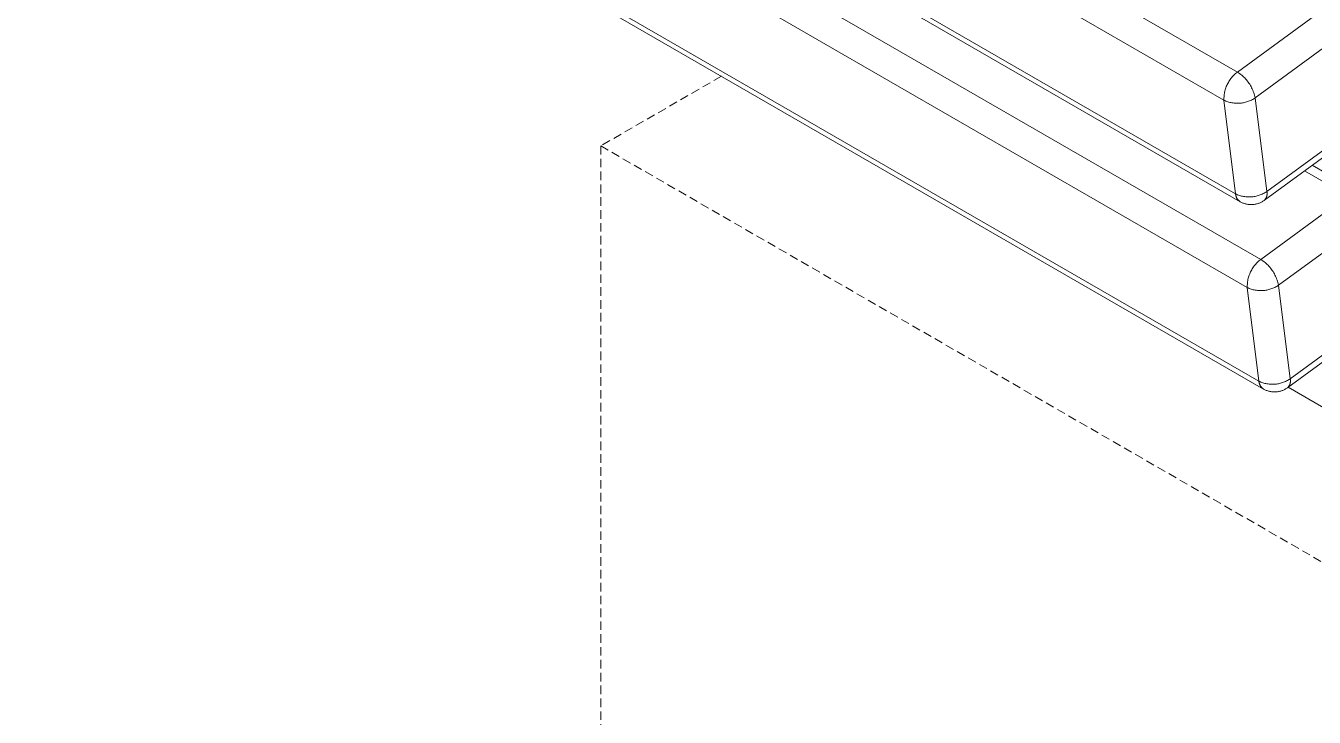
# Model space of a CAD drawing. Header units: millimetres. Extents: x -30 to 4992, y -440 to 3111.
# Drawn here: x 877.1 to 1067.9, y -283.7 to -181.1 of the extents above; entities that cross this region are included whole.
import ezdxf

# ---------------------------------------------------------------- set-up
doc = ezdxf.new("R2010")
doc.units = ezdxf.units.MM
doc.linetypes.add('HIDDEN', pattern=[1.905, 1.27, -0.635])
doc.layers.add('ZANO_R', color=7, linetype='Continuous', lineweight=0)
doc.layers.add('ZANO_R_przerywana', color=7, linetype='HIDDEN', lineweight=0)

msp = doc.modelspace()

# ---------------------------------------------------------------- linework, layer by layer
at = {"layer": 'ZANO_R'}
for p, q in [((225.18, 291.96), (1056.53, -188.02)), ((1054.54, -192.18), (223.19, 287.8)), ((224.92, 273.91), (1056.27, -206.07)), ((1056.93, -207.23), (225.58, 272.75)), ((228.64, 264.19), (1059.99, -215.79)), ((1058, -219.95), (226.65, 260.03)), ((228.38, 246.14), (1059.73, -233.84)), ((1060.39, -235), (229.04, 244.98)), ((1056.53, -188.02), (1069.42, -178.58)), ((1072.05, -182.4), (1059.16, -191.84)), ((1055.56, -188.98), (1055.67, -188.85)), ((1055.67, -188.85), (1055.78, -188.72)), ((1055.78, -188.72), (1055.9, -188.59)), ((1055.9, -188.59), (1056.01, -188.47)), ((1056.01, -188.47), (1056.14, -188.35)), ((1056.14, -188.35), (1056.26, -188.24)), ((1056.26, -188.24), (1056.4, -188.13)), ((1056.4, -188.13), (1056.53, -188.02)), ((1056.7, -188.13), (1056.53, -188.02)), ((1056.86, -188.24), (1056.7, -188.13)), ((1057.02, -188.36), (1056.86, -188.24)), ((1057.17, -188.49), (1057.02, -188.36)), ((1057.32, -188.62), (1057.17, -188.49)), ((1057.47, -188.75), (1057.32, -188.62)), ((1057.61, -188.89), (1057.47, -188.75)), ((1057.75, -189.04), (1057.61, -188.89)), ((1054.64, -190.99), (1054.68, -190.83)), ((1054.68, -190.83), (1054.73, -190.66)), ((1054.73, -190.66), (1054.78, -190.5)), ((1054.78, -190.5), (1054.83, -190.33)), ((1054.83, -190.33), (1054.89, -190.17)), ((1054.89, -190.17), (1054.96, -190.02)), ((1054.96, -190.02), (1055.03, -189.86)), ((1055.03, -189.86), (1055.11, -189.71)), ((1055.11, -189.71), (1055.19, -189.56)), ((1055.19, -189.56), (1055.27, -189.41)), ((1055.27, -189.41), (1055.37, -189.26)), ((1055.37, -189.26), (1055.46, -189.12)), ((1055.46, -189.12), (1055.56, -188.98)), ((1057.88, -189.19), (1057.75, -189.04)), ((1058, -189.34), (1057.88, -189.19)), ((1058.12, -189.5), (1058, -189.34)), ((1058.24, -189.66), (1058.12, -189.5)), ((1058.35, -189.82), (1058.24, -189.66)), ((1058.45, -189.99), (1058.35, -189.82)), ((1058.55, -190.17), (1058.45, -189.99)), ((1058.64, -190.34), (1058.55, -190.17)), ((1058.73, -190.52), (1058.64, -190.34)), ((1058.81, -190.7), (1058.73, -190.52)), ((1058.89, -190.89), (1058.81, -190.7)), ((1054.54, -191.84), (1054.55, -191.67)), ((1054.54, -192.01), (1054.54, -191.84)), ((1054.54, -192.18), (1054.54, -192.01)), ((1054.54, -192.18), (1054.68, -192.25)), ((1056.27, -206.07), (1054.54, -192.18)), ((1054.55, -191.67), (1054.56, -191.5)), ((1054.56, -191.5), (1054.59, -191.33)), ((1054.59, -191.33), (1054.61, -191.16)), ((1054.61, -191.16), (1054.64, -190.99)), ((1054.68, -192.25), (1054.82, -192.31)), ((1054.82, -192.31), (1054.97, -192.37)), ((1054.97, -192.37), (1055.12, -192.42)), ((1055.12, -192.42), (1055.27, -192.47)), ((1055.27, -192.47), (1055.42, -192.51)), ((1055.42, -192.51), (1055.57, -192.54)), ((1055.57, -192.54), (1055.73, -192.57)), ((1055.73, -192.57), (1055.88, -192.6)), ((1055.88, -192.6), (1056.04, -192.62)), ((1056.04, -192.62), (1056.19, -192.63)), ((1056.19, -192.63), (1056.35, -192.64)), ((1056.35, -192.64), (1056.5, -192.65)), ((1056.5, -192.65), (1056.66, -192.65)), ((1056.66, -192.65), (1056.82, -192.64)), ((1056.82, -192.64), (1056.97, -192.63)), ((1056.97, -192.63), (1057.13, -192.61)), ((1057.13, -192.61), (1057.29, -192.59)), ((1057.29, -192.59), (1057.44, -192.56)), ((1057.44, -192.56), (1057.59, -192.53)), ((1057.59, -192.53), (1057.74, -192.49)), ((1057.74, -192.49), (1057.9, -192.45)), ((1057.9, -192.45), (1058.04, -192.4)), ((1058.04, -192.4), (1058.19, -192.35)), ((1058.19, -192.35), (1058.34, -192.29)), ((1058.34, -192.29), (1058.48, -192.23)), ((1058.48, -192.23), (1058.62, -192.16)), ((1058.62, -192.16), (1058.76, -192.09)), ((1058.76, -192.09), (1058.9, -192.01)), ((1058.95, -191.07), (1058.89, -190.89)), ((1058.9, -192.01), (1059.03, -191.93)), ((1059.02, -191.26), (1058.95, -191.07)), ((1059.07, -191.45), (1059.02, -191.26)), ((1059.03, -191.93), (1059.16, -191.84)), ((1059.12, -191.65), (1059.07, -191.45)), ((1059.16, -191.84), (1059.12, -191.65)), ((1059.16, -191.84), (1060.89, -205.72)), ((1060.89, -205.72), (1073.78, -196.29)), ((1073.39, -197.6), (1060.53, -207.01)), ((1067.62, -201.82), (1074.82, -205.98)), ((1072.88, -206.35), (1066.48, -202.66)), ((1056.27, -206.07), (1056.41, -206.13)), ((1056.27, -206.12), (1056.27, -206.07)), ((1056.28, -206.17), (1056.27, -206.12)), ((1060.07, -206.17), (1060.21, -206.11)), ((1060.21, -206.11), (1060.35, -206.04)), ((1060.35, -206.04), (1060.49, -205.97)), ((1060.49, -205.97), (1060.63, -205.89)), ((1060.63, -205.89), (1060.76, -205.81)), ((1060.76, -205.81), (1060.89, -205.72)), ((1060.9, -205.77), (1060.89, -205.72)), ((1060.91, -205.81), (1060.9, -205.77)), ((1060.92, -205.86), (1060.91, -205.81)), ((1060.92, -205.91), (1060.92, -205.86)), ((1060.93, -205.95), (1060.92, -205.91)), ((1060.93, -206), (1060.93, -205.95)), ((1060.93, -206.05), (1060.93, -206)), ((1060.93, -206.09), (1060.93, -206.05)), ((1060.93, -206.14), (1060.93, -206.09)), ((1056.28, -206.22), (1056.28, -206.17)), ((1056.29, -206.27), (1056.28, -206.22)), ((1056.3, -206.32), (1056.29, -206.27)), ((1056.31, -206.37), (1056.3, -206.32)), ((1056.33, -206.42), (1056.31, -206.37)), ((1056.34, -206.47), (1056.33, -206.42)), ((1056.36, -206.52), (1056.34, -206.47)), ((1056.38, -206.57), (1056.36, -206.52)), ((1056.4, -206.62), (1056.38, -206.57)), ((1056.42, -206.66), (1056.4, -206.62)), ((1056.41, -206.13), (1056.55, -206.2)), ((1056.45, -206.71), (1056.42, -206.66)), ((1056.47, -206.75), (1056.45, -206.71)), ((1056.5, -206.8), (1056.47, -206.75)), ((1056.53, -206.84), (1056.5, -206.8)), ((1056.56, -206.88), (1056.53, -206.84)), ((1056.55, -206.2), (1056.7, -206.25)), ((1056.59, -206.92), (1056.56, -206.88)), ((1056.62, -206.96), (1056.59, -206.92)), ((1056.66, -207), (1056.62, -206.96)), ((1056.69, -207.04), (1056.66, -207)), ((1056.73, -207.07), (1056.69, -207.04)), ((1056.7, -206.25), (1056.85, -206.3)), ((1056.77, -207.11), (1056.73, -207.07)), ((1056.81, -207.14), (1056.77, -207.11)), ((1056.85, -207.17), (1056.81, -207.14)), ((1056.85, -206.3), (1057, -206.35)), ((1056.89, -207.2), (1056.85, -207.17)), ((1056.93, -207.23), (1056.89, -207.2)), ((1057.03, -207.29), (1056.93, -207.23)), ((1057, -206.35), (1057.15, -206.39)), ((1057.14, -207.34), (1057.03, -207.29)), ((1057.24, -207.39), (1057.14, -207.34)), ((1057.15, -206.39), (1057.3, -206.43)), ((1057.34, -207.43), (1057.24, -207.39)), ((1057.3, -206.43), (1057.45, -206.46)), ((1057.45, -207.47), (1057.34, -207.43)), ((1057.45, -206.46), (1057.61, -206.48)), ((1057.56, -207.51), (1057.45, -207.47)), ((1057.67, -207.54), (1057.56, -207.51)), ((1057.61, -206.48), (1057.76, -206.5)), ((1057.78, -207.57), (1057.67, -207.54)), ((1057.76, -206.5), (1057.92, -206.52)), ((1057.89, -207.6), (1057.78, -207.57)), ((1058, -207.62), (1057.89, -207.6)), ((1057.92, -206.52), (1058.08, -206.53)), ((1058.12, -207.64), (1058, -207.62)), ((1058.08, -206.53), (1058.23, -206.53)), ((1058.23, -207.65), (1058.12, -207.64)), ((1058.23, -206.53), (1058.39, -206.53)), ((1058.34, -207.66), (1058.23, -207.65)), ((1058.46, -207.67), (1058.34, -207.66)), ((1058.39, -206.53), (1058.55, -206.53)), ((1058.57, -207.67), (1058.46, -207.67)), ((1058.55, -206.53), (1058.7, -206.51)), ((1058.69, -207.67), (1058.57, -207.67)), ((1058.8, -207.66), (1058.69, -207.67)), ((1058.7, -206.51), (1058.86, -206.5)), ((1058.92, -207.65), (1058.8, -207.66)), ((1058.86, -206.5), (1059.01, -206.47)), ((1059.03, -207.63), (1058.92, -207.65)), ((1059.01, -206.47), (1059.17, -206.45)), ((1059.14, -207.62), (1059.03, -207.63)), ((1059.26, -207.59), (1059.14, -207.62)), ((1059.17, -206.45), (1059.32, -206.41)), ((1059.37, -207.57), (1059.26, -207.59)), ((1059.32, -206.41), (1059.47, -206.38)), ((1059.48, -207.54), (1059.37, -207.57)), ((1059.47, -206.38), (1059.62, -206.33)), ((1059.59, -207.51), (1059.48, -207.54)), ((1059.69, -207.47), (1059.59, -207.51)), ((1059.62, -206.33), (1059.77, -206.28)), ((1059.8, -207.43), (1059.69, -207.47)), ((1059.77, -206.28), (1059.92, -206.23)), ((1059.91, -207.38), (1059.8, -207.43)), ((1060.01, -207.33), (1059.91, -207.38)), ((1059.92, -206.23), (1060.07, -206.17)), ((1059.99, -215.79), (1072.88, -206.35)), ((1060.11, -207.28), (1060.01, -207.33)), ((1060.21, -207.23), (1060.11, -207.28)), ((1060.31, -207.17), (1060.21, -207.23)), ((1060.41, -207.1), (1060.31, -207.17)), ((1060.5, -207.04), (1060.41, -207.1)), ((1060.5, -207.04), (1060.53, -207.01)), ((1060.53, -207.01), (1060.57, -206.97)), ((1060.57, -206.97), (1060.6, -206.94)), ((1060.6, -206.94), (1060.63, -206.9)), ((1060.63, -206.9), (1060.66, -206.87)), ((1060.66, -206.87), (1060.68, -206.83)), ((1060.68, -206.83), (1060.71, -206.79)), ((1060.71, -206.79), (1060.73, -206.75)), ((1060.73, -206.75), (1060.76, -206.71)), ((1060.76, -206.71), (1060.78, -206.67)), ((1060.78, -206.67), (1060.8, -206.63)), ((1060.8, -206.63), (1060.82, -206.59)), ((1060.82, -206.59), (1060.84, -206.54)), ((1060.84, -206.54), (1060.85, -206.5)), ((1060.85, -206.5), (1060.87, -206.46)), ((1060.87, -206.46), (1060.88, -206.41)), ((1060.88, -206.41), (1060.89, -206.37)), ((1060.89, -206.37), (1060.9, -206.32)), ((1060.9, -206.32), (1060.91, -206.28)), ((1060.91, -206.28), (1060.92, -206.23)), ((1060.92, -206.18), (1060.93, -206.14)), ((1060.92, -206.23), (1060.92, -206.18)), ((1075.51, -210.17), (1062.62, -219.61)), ((1058.49, -217.63), (1058.56, -217.48)), ((1058.56, -217.48), (1058.65, -217.33)), ((1058.65, -217.33), (1058.73, -217.18)), ((1058.73, -217.18), (1058.82, -217.03)), ((1058.82, -217.03), (1058.92, -216.89)), ((1058.92, -216.89), (1059.02, -216.75)), ((1059.02, -216.75), (1059.13, -216.62)), ((1059.13, -216.62), (1059.24, -216.49)), ((1059.24, -216.49), (1059.35, -216.36)), ((1059.35, -216.36), (1059.47, -216.24)), ((1059.47, -216.24), (1059.6, -216.12)), ((1059.6, -216.12), (1059.72, -216)), ((1059.72, -216), (1059.85, -215.89)), ((1059.85, -215.89), (1059.99, -215.79)), ((1060.16, -215.9), (1059.99, -215.79)), ((1060.32, -216.01), (1060.16, -215.9)), ((1060.48, -216.13), (1060.32, -216.01)), ((1060.63, -216.26), (1060.48, -216.13)), ((1060.78, -216.39), (1060.63, -216.26)), ((1060.93, -216.52), (1060.78, -216.39)), ((1061.07, -216.66), (1060.93, -216.52)), ((1061.2, -216.81), (1061.07, -216.66)), ((1061.34, -216.95), (1061.2, -216.81)), ((1061.46, -217.11), (1061.34, -216.95)), ((1061.58, -217.27), (1061.46, -217.11)), ((1061.7, -217.43), (1061.58, -217.27)), ((1061.81, -217.59), (1061.7, -217.43)), ((1058, -219.61), (1058.01, -219.44)), ((1058.01, -219.44), (1058.02, -219.27)), ((1058.02, -219.27), (1058.04, -219.1)), ((1058.04, -219.1), (1058.07, -218.93)), ((1058.07, -218.93), (1058.1, -218.76)), ((1058.1, -218.76), (1058.14, -218.59)), ((1058.14, -218.59), (1058.19, -218.43)), ((1058.19, -218.43), (1058.24, -218.27)), ((1058.24, -218.27), (1058.29, -218.1)), ((1058.29, -218.1), (1058.35, -217.94)), ((1058.35, -217.94), (1058.42, -217.78)), ((1058.42, -217.78), (1058.49, -217.63)), ((1061.91, -217.76), (1061.81, -217.59)), ((1062.01, -217.93), (1061.91, -217.76)), ((1062.1, -218.11), (1062.01, -217.93)), ((1062.19, -218.29), (1062.1, -218.11)), ((1062.27, -218.47), (1062.19, -218.29)), ((1062.34, -218.66), (1062.27, -218.47)), ((1062.41, -218.84), (1062.34, -218.66)), ((1062.47, -219.03), (1062.41, -218.84)), ((1062.53, -219.22), (1062.47, -219.03)), ((1062.58, -219.41), (1062.53, -219.22)), ((1062.62, -219.61), (1062.58, -219.41)), ((1057.99, -219.78), (1058, -219.61)), ((1058, -219.95), (1057.99, -219.78)), ((1058, -219.95), (1058.14, -220.02)), ((1059.73, -233.84), (1058, -219.95)), ((1058.14, -220.02), (1058.28, -220.08)), ((1058.28, -220.08), (1058.43, -220.14)), ((1058.43, -220.14), (1058.58, -220.19)), ((1058.58, -220.19), (1058.73, -220.23)), ((1058.73, -220.23), (1058.88, -220.28)), ((1058.88, -220.28), (1059.03, -220.31)), ((1059.03, -220.31), (1059.18, -220.34)), ((1059.18, -220.34), (1059.34, -220.37)), ((1059.34, -220.37), (1059.49, -220.39)), ((1059.49, -220.39), (1059.65, -220.4)), ((1059.65, -220.4), (1059.81, -220.41)), ((1059.81, -220.41), (1059.96, -220.42)), ((1059.96, -220.42), (1060.12, -220.42)), ((1060.12, -220.42), (1060.28, -220.41)), ((1060.28, -220.41), (1060.43, -220.4)), ((1060.43, -220.4), (1060.59, -220.38)), ((1060.59, -220.38), (1060.74, -220.36)), ((1060.74, -220.36), (1060.9, -220.33)), ((1060.9, -220.33), (1061.05, -220.3)), ((1061.05, -220.3), (1061.2, -220.26)), ((1061.2, -220.26), (1061.35, -220.22)), ((1061.35, -220.22), (1061.5, -220.17)), ((1061.5, -220.17), (1061.65, -220.12)), ((1061.65, -220.12), (1061.8, -220.06)), ((1061.8, -220.06), (1061.94, -219.99)), ((1061.94, -219.99), (1062.08, -219.93)), ((1062.08, -219.93), (1062.22, -219.85)), ((1062.22, -219.85), (1062.36, -219.78)), ((1062.36, -219.78), (1062.49, -219.69)), ((1062.49, -219.69), (1062.62, -219.61)), ((1062.62, -219.61), (1064.35, -233.49)), ((1064.35, -233.49), (1077.24, -224.05)), ((1076.85, -225.37), (1063.99, -234.78)), ((1059.73, -233.84), (1059.87, -233.9)), ((1059.73, -233.89), (1059.73, -233.84)), ((1059.73, -233.94), (1059.73, -233.89)), ((1059.74, -233.99), (1059.73, -233.94)), ((1059.75, -234.04), (1059.74, -233.99)), ((1059.76, -234.09), (1059.75, -234.04)), ((1059.77, -234.14), (1059.76, -234.09)), ((1059.79, -234.19), (1059.77, -234.14)), ((1059.8, -234.24), (1059.79, -234.19)), ((1059.82, -234.29), (1059.8, -234.24)), ((1059.84, -234.34), (1059.82, -234.29)), ((1059.86, -234.38), (1059.84, -234.34)), ((1059.88, -234.43), (1059.86, -234.38)), ((1059.87, -233.9), (1060.01, -233.96)), ((1059.91, -234.48), (1059.88, -234.43)), ((1059.93, -234.52), (1059.91, -234.48)), ((1059.96, -234.56), (1059.93, -234.52)), ((1059.99, -234.61), (1059.96, -234.56)), ((1060.02, -234.65), (1059.99, -234.61)), ((1060.01, -233.96), (1060.16, -234.02)), ((1060.05, -234.69), (1060.02, -234.65)), ((1060.08, -234.73), (1060.05, -234.69)), ((1060.12, -234.77), (1060.08, -234.73)), ((1060.16, -234.02), (1060.31, -234.07)), ((1060.31, -234.07), (1060.46, -234.12)), ((1060.46, -234.12), (1060.61, -234.16)), ((1060.61, -234.16), (1060.76, -234.2)), ((1060.76, -234.2), (1060.91, -234.23)), ((1060.91, -234.23), (1061.07, -234.25)), ((1061.07, -234.25), (1061.22, -234.27)), ((1061.22, -234.27), (1061.38, -234.29)), ((1061.38, -234.29), (1061.54, -234.3)), ((1061.54, -234.3), (1061.69, -234.3)), ((1061.69, -234.3), (1061.85, -234.3)), ((1061.85, -234.3), (1062.01, -234.29)), ((1062.01, -234.29), (1062.16, -234.28)), ((1062.16, -234.28), (1062.32, -234.27)), ((1062.32, -234.27), (1062.47, -234.24)), ((1062.47, -234.24), (1062.63, -234.22)), ((1062.63, -234.22), (1062.78, -234.18)), ((1062.78, -234.18), (1062.93, -234.14)), ((1062.93, -234.14), (1063.08, -234.1)), ((1063.08, -234.1), (1063.23, -234.05)), ((1063.23, -234.05), (1063.38, -234)), ((1063.38, -234), (1063.53, -233.94)), ((1063.53, -233.94), (1063.67, -233.88)), ((1063.67, -233.88), (1063.81, -233.81)), ((1063.81, -233.81), (1063.95, -233.74)), ((1063.95, -233.74), (1064.09, -233.66)), ((1063.99, -234.78), (1064.02, -234.74)), ((1064.02, -234.74), (1064.06, -234.71)), ((1064.06, -234.71), (1064.09, -234.67)), ((1064.09, -233.66), (1064.22, -233.58)), ((1064.09, -234.67), (1064.11, -234.64)), ((1064.11, -234.64), (1064.14, -234.6)), ((1064.14, -234.6), (1064.17, -234.56)), ((1064.17, -234.56), (1064.19, -234.52)), ((1064.19, -234.52), (1064.22, -234.48)), ((1064.22, -233.58), (1064.35, -233.49)), ((1064.22, -234.48), (1064.24, -234.44)), ((1064.24, -234.44), (1064.26, -234.4)), ((1064.26, -234.4), (1064.28, -234.36)), ((1064.28, -234.36), (1064.3, -234.31)), ((1064.3, -234.31), (1064.31, -234.27)), ((1064.31, -234.27), (1064.33, -234.23)), ((1064.33, -234.23), (1064.34, -234.18)), ((1064.34, -234.18), (1064.35, -234.14)), ((1064.36, -233.54), (1064.35, -233.49)), ((1064.35, -234.14), (1064.36, -234.09)), ((1064.37, -233.58), (1064.36, -233.54)), ((1064.36, -234.09), (1064.37, -234.05)), ((1064.38, -233.63), (1064.37, -233.58)), ((1064.37, -234.05), (1064.38, -234)), ((1064.38, -233.68), (1064.38, -233.63)), ((1064.39, -233.72), (1064.38, -233.68)), ((1064.38, -233.95), (1064.39, -233.91)), ((1064.38, -234), (1064.38, -233.95)), ((1064.39, -233.77), (1064.39, -233.72)), ((1064.39, -233.81), (1064.39, -233.77)), ((1064.39, -233.86), (1064.39, -233.81)), ((1064.39, -233.91), (1064.39, -233.86)), ((1060.15, -234.8), (1060.12, -234.77)), ((1060.19, -234.84), (1060.15, -234.8)), ((1060.23, -234.88), (1060.19, -234.84)), ((1060.27, -234.91), (1060.23, -234.88)), ((1060.31, -234.94), (1060.27, -234.91)), ((1060.35, -234.97), (1060.31, -234.94)), ((1060.39, -235), (1060.35, -234.97)), ((1060.49, -235.06), (1060.39, -235)), ((1060.59, -235.11), (1060.49, -235.06)), ((1060.7, -235.16), (1060.59, -235.11)), ((1060.8, -235.2), (1060.7, -235.16)), ((1060.91, -235.24), (1060.8, -235.2)), ((1061.02, -235.28), (1060.91, -235.24)), ((1061.13, -235.31), (1061.02, -235.28)), ((1061.24, -235.34), (1061.13, -235.31)), ((1061.35, -235.37), (1061.24, -235.34)), ((1061.46, -235.39), (1061.35, -235.37)), ((1061.58, -235.4), (1061.46, -235.39)), ((1061.69, -235.42), (1061.58, -235.4)), ((1061.8, -235.43), (1061.69, -235.42)), ((1061.92, -235.43), (1061.8, -235.43)), ((1062.03, -235.44), (1061.92, -235.43)), ((1062.15, -235.43), (1062.03, -235.44)), ((1062.26, -235.43), (1062.15, -235.43)), ((1062.37, -235.42), (1062.26, -235.43)), ((1062.49, -235.4), (1062.37, -235.42)), ((1062.6, -235.39), (1062.49, -235.4)), ((1062.71, -235.36), (1062.6, -235.39)), ((1062.83, -235.34), (1062.71, -235.36)), ((1062.94, -235.31), (1062.83, -235.34)), ((1063.05, -235.27), (1062.94, -235.31)), ((1063.15, -235.24), (1063.05, -235.27)), ((1063.26, -235.2), (1063.15, -235.24)), ((1063.37, -235.15), (1063.26, -235.2)), ((1063.47, -235.1), (1063.37, -235.15)), ((1063.57, -235.05), (1063.47, -235.1)), ((1063.67, -234.99), (1063.57, -235.05)), ((1063.77, -234.94), (1063.67, -234.99)), ((1063.87, -234.87), (1063.77, -234.94)), ((1063.96, -234.81), (1063.87, -234.87)), ((1063.96, -234.81), (1063.99, -234.78)), ((1064.03, -234.75), (1075.69, -241.48))]:
    msp.add_line(p, q, dxfattribs=at)
at = {"layer": 'ZANO_R_przerywana'}
for p, q in [((980.09, -188.64), (962.22, -198.96)), ((962.22, -198.96), (962.22, -359.85)), ((962.22, -198.96), (1101.55, -279.4))]:
    msp.add_line(p, q, dxfattribs=at)

doc.saveas('drawing.dxf')
